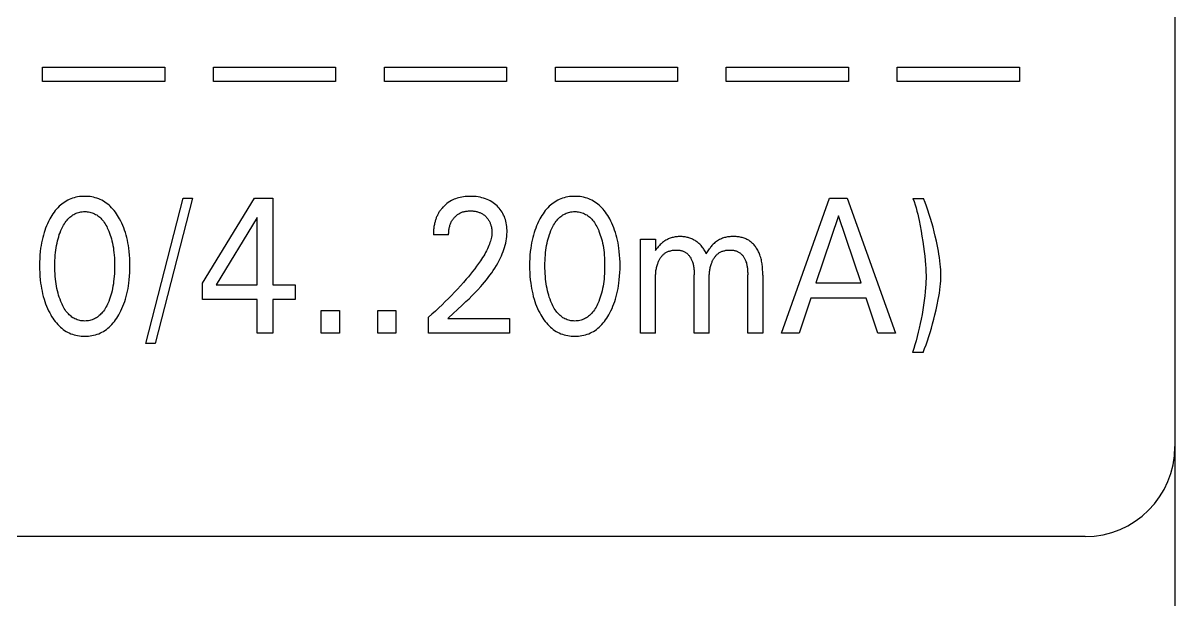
# Model space of a CAD drawing. Extents: x 0 to 420, y 0 to 297.
# Drawn here: x 162.9 to 175.71, y 172.12 to 178.54 of the extents above; entities that cross this region are included whole.
import ezdxf

# ---------------------------------------------------------------- set-up
doc = ezdxf.new("R2010")
doc.units = 0
doc.header["$LTSCALE"] = 23.1
doc.layers.add('10000_FRONT', color=7, linetype='CONTINUOUS')

msp = doc.modelspace()

# ---------------------------------------------------------------- linework, layer by layer
at = {"layer": '10000_FRONT', "color": 7, "linetype": 'CONTINUOUS'}
for p, q in [((175.706, 250.826), (175.706, 162.826)), ((163.114, 177.885), (163.114, 178.046)), ((163.114, 178.046), (164.472, 178.046)), ((164.472, 178.046), (164.472, 177.885)), ((165.015, 177.885), (165.015, 178.046)), ((165.015, 178.046), (166.373, 178.046)), ((166.373, 178.046), (166.373, 177.885)), ((166.915, 177.885), (166.915, 178.046)), ((166.915, 178.046), (168.274, 178.046)), ((168.274, 178.046), (168.274, 177.885)), ((168.816, 177.885), (168.816, 178.046)), ((168.816, 178.046), (170.175, 178.046)), ((170.175, 178.046), (170.175, 177.885)), ((170.717, 177.885), (170.717, 178.046)), ((170.717, 178.046), (172.075, 178.046)), ((172.075, 178.046), (172.075, 177.885)), ((172.618, 177.885), (172.618, 178.046)), ((172.618, 178.046), (173.976, 178.046)), ((173.976, 178.046), (173.976, 177.885)), ((164.472, 177.885), (163.114, 177.885)), ((166.373, 177.885), (165.015, 177.885)), ((168.274, 177.885), (166.915, 177.885)), ((170.175, 177.885), (168.816, 177.885)), ((172.075, 177.885), (170.717, 177.885)), ((173.976, 177.885), (172.618, 177.885)), ((163.328, 176.523), (163.313, 176.511)), ((163.344, 176.535), (163.328, 176.523)), ((163.36, 176.546), (163.344, 176.535)), ((163.376, 176.556), (163.36, 176.546)), ((163.393, 176.565), (163.376, 176.556)), ((163.411, 176.574), (163.393, 176.565)), ((163.428, 176.582), (163.411, 176.574)), ((163.447, 176.588), (163.428, 176.582)), ((163.466, 176.594), (163.447, 176.588)), ((163.485, 176.599), (163.466, 176.594)), ((163.504, 176.603), (163.485, 176.599)), ((163.524, 176.606), (163.504, 176.603)), ((163.543, 176.608), (163.524, 176.606)), ((163.563, 176.609), (163.543, 176.608)), ((163.583, 176.609), (163.563, 176.609)), ((163.603, 176.609), (163.583, 176.609)), ((163.622, 176.608), (163.603, 176.609)), ((163.642, 176.606), (163.622, 176.608)), ((163.662, 176.603), (163.642, 176.606)), ((163.681, 176.599), (163.662, 176.603)), ((163.7, 176.594), (163.681, 176.599)), ((163.719, 176.588), (163.7, 176.594)), ((163.738, 176.582), (163.719, 176.588)), ((163.755, 176.574), (163.738, 176.582)), ((163.773, 176.565), (163.755, 176.574)), ((163.79, 176.556), (163.773, 176.565)), ((163.806, 176.546), (163.79, 176.556)), ((163.822, 176.535), (163.806, 176.546)), ((163.838, 176.523), (163.822, 176.535)), ((163.853, 176.511), (163.838, 176.523)), ((164.261, 174.974), (164.676, 176.587)), ((164.781, 176.587), (164.366, 174.974)), ((164.676, 176.587), (164.781, 176.587)), ((164.893, 175.643), (165.469, 176.587)), ((165.469, 176.587), (165.675, 176.587)), ((165.675, 176.587), (165.675, 175.626)), ((167.593, 176.515), (167.586, 176.508)), ((167.609, 176.528), (167.593, 176.515)), ((167.625, 176.54), (167.609, 176.528)), ((167.642, 176.551), (167.625, 176.54)), ((167.66, 176.561), (167.642, 176.551)), ((167.675, 176.569), (167.66, 176.561)), ((167.691, 176.576), (167.675, 176.569)), ((167.707, 176.583), (167.691, 176.576)), ((167.724, 176.588), (167.707, 176.583)), ((167.74, 176.593), (167.724, 176.588)), ((167.757, 176.597), (167.74, 176.593)), ((167.776, 176.601), (167.757, 176.597)), ((167.794, 176.604), (167.776, 176.601)), ((167.813, 176.607), (167.794, 176.604)), ((167.832, 176.608), (167.813, 176.607)), ((167.851, 176.609), (167.832, 176.608)), ((167.87, 176.609), (167.851, 176.609)), ((167.892, 176.609), (167.87, 176.609)), ((167.914, 176.608), (167.892, 176.609)), ((167.936, 176.606), (167.914, 176.608)), ((167.958, 176.603), (167.936, 176.606)), ((167.979, 176.599), (167.958, 176.603)), ((167.999, 176.594), (167.979, 176.599)), ((168.018, 176.589), (167.999, 176.594)), ((168.038, 176.582), (168.018, 176.589)), ((168.056, 176.575), (168.038, 176.582)), ((168.075, 176.567), (168.056, 176.575)), ((168.092, 176.558), (168.075, 176.567)), ((168.109, 176.548), (168.092, 176.558)), ((168.125, 176.538), (168.109, 176.548)), ((168.14, 176.526), (168.125, 176.538)), ((168.155, 176.514), (168.14, 176.526)), ((168.169, 176.502), (168.155, 176.514)), ((168.778, 176.523), (168.763, 176.511)), ((168.793, 176.535), (168.778, 176.523)), ((168.809, 176.546), (168.793, 176.535)), ((168.826, 176.556), (168.809, 176.546)), ((168.843, 176.565), (168.826, 176.556)), ((168.86, 176.574), (168.843, 176.565)), ((168.878, 176.582), (168.86, 176.574)), ((168.896, 176.588), (168.878, 176.582)), ((168.915, 176.594), (168.896, 176.588)), ((168.934, 176.599), (168.915, 176.594)), ((168.953, 176.603), (168.934, 176.599)), ((168.973, 176.606), (168.953, 176.603)), ((168.993, 176.608), (168.973, 176.606)), ((169.012, 176.609), (168.993, 176.608)), ((169.032, 176.609), (169.012, 176.609)), ((169.052, 176.609), (169.032, 176.609)), ((169.072, 176.608), (169.052, 176.609)), ((169.092, 176.606), (169.072, 176.608)), ((169.111, 176.603), (169.092, 176.606)), ((169.13, 176.599), (169.111, 176.603)), ((169.15, 176.594), (169.13, 176.599)), ((169.168, 176.588), (169.15, 176.594)), ((169.187, 176.582), (169.168, 176.588)), ((169.205, 176.574), (169.187, 176.582)), ((169.222, 176.565), (169.205, 176.574)), ((169.239, 176.556), (169.222, 176.565)), ((169.256, 176.546), (169.239, 176.556)), ((169.272, 176.535), (169.256, 176.546)), ((169.287, 176.523), (169.272, 176.535)), ((169.302, 176.511), (169.287, 176.523)), ((171.33, 175.087), (171.865, 176.587)), ((171.865, 176.587), (172.061, 176.587)), ((172.061, 176.587), (172.597, 175.087)), ((172.793, 176.586), (172.805, 176.551)), ((172.793, 176.586), (172.911, 176.586)), ((172.805, 176.551), (172.817, 176.515)), ((172.817, 176.515), (172.827, 176.48)), ((172.928, 176.542), (172.911, 176.586)), ((172.944, 176.498), (172.928, 176.542)), ((163.217, 176.396), (163.206, 176.378)), ((163.229, 176.414), (163.217, 176.396)), ((163.242, 176.432), (163.229, 176.414)), ((163.255, 176.45), (163.242, 176.432)), ((163.269, 176.466), (163.255, 176.45)), ((163.284, 176.482), (163.269, 176.466)), ((163.299, 176.498), (163.284, 176.482)), ((163.313, 176.511), (163.299, 176.498)), ((163.416, 176.376), (163.427, 176.385)), ((163.427, 176.385), (163.438, 176.394)), ((163.438, 176.394), (163.45, 176.402)), ((163.45, 176.402), (163.462, 176.409)), ((163.462, 176.409), (163.474, 176.416)), ((163.474, 176.416), (163.487, 176.421)), ((163.487, 176.421), (163.5, 176.426)), ((163.5, 176.426), (163.513, 176.43)), ((163.513, 176.43), (163.527, 176.434)), ((163.527, 176.434), (163.541, 176.436)), ((163.541, 176.436), (163.555, 176.438)), ((163.555, 176.438), (163.569, 176.439)), ((163.569, 176.439), (163.583, 176.439)), ((163.583, 176.439), (163.597, 176.439)), ((163.597, 176.439), (163.611, 176.438)), ((163.611, 176.438), (163.625, 176.436)), ((163.625, 176.436), (163.639, 176.434)), ((163.639, 176.434), (163.652, 176.43)), ((163.652, 176.43), (163.665, 176.426)), ((163.665, 176.426), (163.678, 176.421)), ((163.678, 176.421), (163.691, 176.416)), ((163.691, 176.416), (163.704, 176.409)), ((163.704, 176.409), (163.716, 176.402)), ((163.716, 176.402), (163.728, 176.394)), ((163.728, 176.394), (163.739, 176.385)), ((163.739, 176.385), (163.75, 176.376)), ((163.867, 176.498), (163.853, 176.511)), ((163.882, 176.482), (163.867, 176.498)), ((163.897, 176.466), (163.882, 176.482)), ((163.911, 176.45), (163.897, 176.466)), ((163.924, 176.432), (163.911, 176.45)), ((163.936, 176.414), (163.924, 176.432)), ((163.948, 176.396), (163.936, 176.414)), ((163.96, 176.378), (163.948, 176.396)), ((167.5, 176.389), (167.496, 176.38)), ((167.504, 176.398), (167.5, 176.389)), ((167.508, 176.406), (167.504, 176.398)), ((167.512, 176.414), (167.508, 176.406)), ((167.517, 176.423), (167.512, 176.414)), ((167.522, 176.432), (167.517, 176.423)), ((167.528, 176.44), (167.522, 176.432)), ((167.533, 176.448), (167.528, 176.44)), ((167.539, 176.456), (167.533, 176.448)), ((167.545, 176.464), (167.539, 176.456)), ((167.551, 176.472), (167.545, 176.464)), ((167.558, 176.479), (167.551, 176.472)), ((167.564, 176.487), (167.558, 176.479)), ((167.571, 176.494), (167.564, 176.487)), ((167.578, 176.501), (167.571, 176.494)), ((167.586, 176.508), (167.578, 176.501)), ((167.701, 176.383), (167.708, 176.389)), ((167.708, 176.389), (167.715, 176.395)), ((167.715, 176.395), (167.722, 176.401)), ((167.722, 176.401), (167.729, 176.406)), ((167.729, 176.406), (167.736, 176.411)), ((167.736, 176.411), (167.744, 176.416)), ((167.744, 176.416), (167.752, 176.421)), ((167.752, 176.421), (167.76, 176.425)), ((167.76, 176.425), (167.768, 176.428)), ((167.768, 176.428), (167.776, 176.432)), ((167.776, 176.432), (167.785, 176.435)), ((167.785, 176.435), (167.793, 176.438)), ((167.793, 176.438), (167.802, 176.44)), ((167.802, 176.44), (167.812, 176.442)), ((167.812, 176.442), (167.821, 176.444)), ((167.821, 176.444), (167.831, 176.445)), ((167.831, 176.445), (167.84, 176.446)), ((167.84, 176.446), (167.85, 176.447)), ((167.85, 176.447), (167.86, 176.448)), ((167.86, 176.448), (167.87, 176.448)), ((167.87, 176.448), (167.879, 176.448)), ((167.879, 176.448), (167.889, 176.447)), ((167.889, 176.447), (167.898, 176.447)), ((167.898, 176.447), (167.907, 176.446)), ((167.907, 176.446), (167.917, 176.445)), ((167.917, 176.445), (167.926, 176.443)), ((167.926, 176.443), (167.935, 176.441)), ((167.935, 176.441), (167.944, 176.439)), ((167.944, 176.439), (167.952, 176.437)), ((167.952, 176.437), (167.96, 176.434)), ((167.96, 176.434), (167.968, 176.431)), ((167.968, 176.431), (167.976, 176.428)), ((167.976, 176.428), (167.984, 176.425)), ((167.984, 176.425), (167.992, 176.421)), ((167.992, 176.421), (167.999, 176.417)), ((167.999, 176.417), (168.007, 176.413)), ((168.007, 176.413), (168.014, 176.408)), ((168.014, 176.408), (168.02, 176.403)), ((168.02, 176.403), (168.027, 176.398)), ((168.027, 176.398), (168.034, 176.393)), ((168.034, 176.393), (168.04, 176.387)), ((168.04, 176.387), (168.046, 176.381)), ((168.181, 176.489), (168.169, 176.502)), ((168.193, 176.476), (168.181, 176.489)), ((168.204, 176.462), (168.193, 176.476)), ((168.215, 176.448), (168.204, 176.462)), ((168.224, 176.433), (168.215, 176.448)), ((168.233, 176.417), (168.224, 176.433)), ((168.241, 176.401), (168.233, 176.417)), ((168.249, 176.384), (168.241, 176.401)), ((168.667, 176.396), (168.655, 176.378)), ((168.679, 176.414), (168.667, 176.396)), ((168.691, 176.432), (168.679, 176.414)), ((168.704, 176.45), (168.691, 176.432)), ((168.718, 176.466), (168.704, 176.45)), ((168.733, 176.482), (168.718, 176.466)), ((168.749, 176.498), (168.733, 176.482)), ((168.763, 176.511), (168.749, 176.498)), ((168.865, 176.376), (168.876, 176.385)), ((168.876, 176.385), (168.887, 176.394)), ((168.887, 176.394), (168.899, 176.402)), ((168.899, 176.402), (168.911, 176.409)), ((168.911, 176.409), (168.924, 176.416)), ((168.924, 176.416), (168.936, 176.421)), ((168.936, 176.421), (168.95, 176.426)), ((168.95, 176.426), (168.963, 176.43)), ((168.963, 176.43), (168.976, 176.434)), ((168.976, 176.434), (168.99, 176.436)), ((168.99, 176.436), (169.004, 176.438)), ((169.004, 176.438), (169.018, 176.439)), ((169.018, 176.439), (169.032, 176.439)), ((169.032, 176.439), (169.046, 176.439)), ((169.046, 176.439), (169.06, 176.438)), ((169.06, 176.438), (169.074, 176.436)), ((169.074, 176.436), (169.088, 176.434)), ((169.088, 176.434), (169.101, 176.43)), ((169.101, 176.43), (169.115, 176.426)), ((169.115, 176.426), (169.128, 176.421)), ((169.128, 176.421), (169.141, 176.416)), ((169.141, 176.416), (169.153, 176.409)), ((169.153, 176.409), (169.165, 176.402)), ((169.165, 176.402), (169.177, 176.394)), ((169.177, 176.394), (169.188, 176.385)), ((169.188, 176.385), (169.199, 176.376)), ((169.316, 176.498), (169.302, 176.511)), ((169.332, 176.482), (169.316, 176.498)), ((169.346, 176.466), (169.332, 176.482)), ((169.36, 176.45), (169.346, 176.466)), ((169.373, 176.432), (169.36, 176.45)), ((169.386, 176.414), (169.373, 176.432)), ((169.398, 176.396), (169.386, 176.414)), ((169.409, 176.378), (169.398, 176.396)), ((171.964, 176.394), (171.714, 175.648)), ((172.215, 175.648), (171.964, 176.394)), ((172.827, 176.48), (172.837, 176.445)), ((172.837, 176.445), (172.845, 176.41)), ((172.845, 176.41), (172.853, 176.375)), ((172.959, 176.454), (172.944, 176.498)), ((172.974, 176.407), (172.959, 176.454)), ((172.988, 176.361), (172.974, 176.407)), ((163.158, 176.281), (163.148, 176.256)), ((163.169, 176.305), (163.158, 176.281)), ((163.18, 176.329), (163.169, 176.305)), ((163.192, 176.352), (163.18, 176.329)), ((163.195, 176.359), (163.192, 176.352)), ((163.206, 176.378), (163.195, 176.359)), ((163.324, 176.243), (163.331, 176.259)), ((163.331, 176.259), (163.339, 176.274)), ((163.339, 176.274), (163.347, 176.289)), ((163.347, 176.289), (163.356, 176.304)), ((163.356, 176.304), (163.365, 176.318)), ((163.365, 176.318), (163.375, 176.332)), ((163.375, 176.332), (163.386, 176.345)), ((163.386, 176.345), (163.395, 176.356)), ((163.395, 176.356), (163.405, 176.366)), ((163.405, 176.366), (163.416, 176.376)), ((163.75, 176.376), (163.76, 176.366)), ((163.76, 176.366), (163.77, 176.356)), ((163.77, 176.356), (163.78, 176.345)), ((163.78, 176.345), (163.79, 176.332)), ((163.79, 176.332), (163.8, 176.318)), ((163.8, 176.318), (163.81, 176.304)), ((163.81, 176.304), (163.818, 176.289)), ((163.818, 176.289), (163.827, 176.274)), ((163.827, 176.274), (163.834, 176.259)), ((163.834, 176.259), (163.841, 176.243)), ((163.97, 176.359), (163.96, 176.378)), ((163.983, 176.334), (163.97, 176.359)), ((163.995, 176.309), (163.983, 176.334)), ((164.006, 176.284), (163.995, 176.309)), ((164.016, 176.258), (164.006, 176.284)), ((164.026, 176.233), (164.016, 176.258)), ((165.5, 176.373), (165.046, 175.626)), ((165.5, 175.626), (165.5, 176.373)), ((167.465, 176.263), (167.463, 176.251)), ((167.466, 176.274), (167.465, 176.263)), ((167.468, 176.285), (167.466, 176.274)), ((167.471, 176.297), (167.468, 176.285)), ((167.473, 176.308), (167.471, 176.297)), ((167.475, 176.317), (167.473, 176.308)), ((167.478, 176.327), (167.475, 176.317)), ((167.48, 176.336), (167.478, 176.327)), ((167.483, 176.345), (167.48, 176.336)), ((167.486, 176.354), (167.483, 176.345)), ((167.489, 176.363), (167.486, 176.354)), ((167.492, 176.372), (167.489, 176.363)), ((167.496, 176.38), (167.492, 176.372)), ((167.634, 176.248), (167.636, 176.258)), ((167.636, 176.258), (167.639, 176.268)), ((167.639, 176.268), (167.641, 176.278)), ((167.641, 176.278), (167.644, 176.287)), ((167.644, 176.287), (167.647, 176.296)), ((167.647, 176.296), (167.65, 176.305)), ((167.65, 176.305), (167.654, 176.314)), ((167.654, 176.314), (167.659, 176.323)), ((167.659, 176.323), (167.663, 176.332)), ((167.663, 176.332), (167.667, 176.34)), ((167.667, 176.34), (167.672, 176.347)), ((167.672, 176.347), (167.678, 176.355)), ((167.678, 176.355), (167.683, 176.362)), ((167.683, 176.362), (167.689, 176.37)), ((167.689, 176.37), (167.695, 176.377)), ((167.695, 176.377), (167.701, 176.383)), ((168.046, 176.381), (168.052, 176.374)), ((168.052, 176.374), (168.058, 176.368)), ((168.058, 176.368), (168.064, 176.36)), ((168.064, 176.36), (168.069, 176.353)), ((168.069, 176.353), (168.074, 176.346)), ((168.074, 176.346), (168.079, 176.338)), ((168.079, 176.338), (168.083, 176.331)), ((168.083, 176.331), (168.086, 176.323)), ((168.086, 176.323), (168.09, 176.316)), ((168.09, 176.316), (168.093, 176.308)), ((168.093, 176.308), (168.095, 176.3)), ((168.095, 176.3), (168.098, 176.293)), ((168.098, 176.293), (168.1, 176.285)), ((168.1, 176.285), (168.102, 176.277)), ((168.102, 176.277), (168.105, 176.266)), ((168.105, 176.266), (168.106, 176.256)), ((168.255, 176.367), (168.249, 176.384)), ((168.261, 176.35), (168.255, 176.367)), ((168.266, 176.332), (168.261, 176.35)), ((168.27, 176.313), (168.266, 176.332)), ((168.274, 176.293), (168.27, 176.313)), ((168.276, 176.272), (168.274, 176.293)), ((168.278, 176.252), (168.276, 176.272)), ((168.607, 176.281), (168.598, 176.256)), ((168.618, 176.305), (168.607, 176.281)), ((168.629, 176.329), (168.618, 176.305)), ((168.641, 176.352), (168.629, 176.329)), ((168.645, 176.359), (168.641, 176.352)), ((168.655, 176.378), (168.645, 176.359)), ((168.773, 176.243), (168.781, 176.259)), ((168.781, 176.259), (168.788, 176.274)), ((168.788, 176.274), (168.796, 176.289)), ((168.796, 176.289), (168.805, 176.304)), ((168.805, 176.304), (168.815, 176.318)), ((168.815, 176.318), (168.825, 176.332)), ((168.825, 176.332), (168.835, 176.345)), ((168.835, 176.345), (168.845, 176.356)), ((168.845, 176.356), (168.855, 176.366)), ((168.855, 176.366), (168.865, 176.376)), ((169.199, 176.376), (169.21, 176.366)), ((169.21, 176.366), (169.22, 176.356)), ((169.22, 176.356), (169.229, 176.345)), ((169.229, 176.345), (169.24, 176.332)), ((169.24, 176.332), (169.25, 176.318)), ((169.25, 176.318), (169.259, 176.304)), ((169.259, 176.304), (169.268, 176.289)), ((169.268, 176.289), (169.276, 176.274)), ((169.276, 176.274), (169.284, 176.259)), ((169.284, 176.259), (169.291, 176.243)), ((169.42, 176.359), (169.409, 176.378)), ((169.432, 176.334), (169.42, 176.359)), ((169.444, 176.309), (169.432, 176.334)), ((169.455, 176.284), (169.444, 176.309)), ((169.466, 176.258), (169.455, 176.284)), ((169.475, 176.233), (169.466, 176.258)), ((172.853, 176.375), (172.861, 176.339)), ((172.861, 176.339), (172.872, 176.281)), ((172.872, 176.281), (172.883, 176.223)), ((173.002, 176.314), (172.988, 176.361)), ((173.016, 176.265), (173.002, 176.314)), ((173.028, 176.216), (173.016, 176.265)), ((163.115, 176.15), (163.108, 176.121)), ((163.123, 176.178), (163.115, 176.15)), ((163.131, 176.206), (163.123, 176.178)), ((163.139, 176.231), (163.131, 176.206)), ((163.148, 176.256), (163.139, 176.231)), ((163.28, 176.113), (163.286, 176.136)), ((163.286, 176.136), (163.293, 176.16)), ((163.293, 176.16), (163.3, 176.183)), ((163.3, 176.183), (163.308, 176.205)), ((163.308, 176.205), (163.317, 176.228)), ((163.317, 176.228), (163.324, 176.243)), ((163.841, 176.243), (163.848, 176.228)), ((163.848, 176.228), (163.85, 176.223)), ((163.85, 176.223), (163.859, 176.201)), ((163.859, 176.201), (163.866, 176.179)), ((163.866, 176.179), (163.873, 176.158)), ((163.873, 176.158), (163.88, 176.135)), ((163.88, 176.135), (163.885, 176.113)), ((164.035, 176.206), (164.026, 176.233)), ((164.043, 176.178), (164.035, 176.206)), ((164.051, 176.15), (164.043, 176.178)), ((164.057, 176.121), (164.051, 176.15)), ((167.461, 176.216), (167.46, 176.205)), ((167.46, 176.205), (167.46, 176.193)), ((167.46, 176.193), (167.46, 176.182)), ((167.629, 176.182), (167.46, 176.182)), ((167.462, 176.239), (167.461, 176.228)), ((167.461, 176.228), (167.461, 176.216)), ((167.463, 176.251), (167.462, 176.239)), ((167.629, 176.193), (167.63, 176.204)), ((167.629, 176.182), (167.629, 176.193)), ((167.63, 176.215), (167.631, 176.226)), ((167.63, 176.204), (167.63, 176.215)), ((167.631, 176.226), (167.633, 176.237)), ((167.633, 176.237), (167.634, 176.248)), ((168.102, 176.14), (168.099, 176.125)), ((168.105, 176.156), (168.102, 176.14)), ((168.108, 176.172), (168.105, 176.156)), ((168.106, 176.256), (168.108, 176.245)), ((168.108, 176.245), (168.109, 176.235)), ((168.109, 176.187), (168.108, 176.172)), ((168.109, 176.235), (168.11, 176.224)), ((168.11, 176.203), (168.109, 176.187)), ((168.11, 176.224), (168.11, 176.214)), ((168.11, 176.214), (168.11, 176.203)), ((168.269, 176.114), (168.273, 176.138)), ((168.273, 176.138), (168.276, 176.163)), ((168.276, 176.163), (168.278, 176.187)), ((168.279, 176.232), (168.278, 176.252)), ((168.278, 176.187), (168.279, 176.212)), ((168.279, 176.212), (168.279, 176.232)), ((168.564, 176.15), (168.558, 176.121)), ((168.572, 176.178), (168.564, 176.15)), ((168.58, 176.206), (168.572, 176.178)), ((168.589, 176.231), (168.58, 176.206)), ((168.598, 176.256), (168.589, 176.231)), ((168.73, 176.113), (168.736, 176.136)), ((168.736, 176.136), (168.742, 176.16)), ((168.742, 176.16), (168.75, 176.183)), ((168.75, 176.183), (168.758, 176.205)), ((168.758, 176.205), (168.767, 176.228)), ((168.767, 176.228), (168.773, 176.243)), ((169.291, 176.243), (169.298, 176.228)), ((169.298, 176.228), (169.3, 176.223)), ((169.3, 176.223), (169.308, 176.201)), ((169.308, 176.201), (169.316, 176.179)), ((169.316, 176.179), (169.323, 176.158)), ((169.323, 176.158), (169.329, 176.135)), ((169.329, 176.135), (169.335, 176.113)), ((169.484, 176.206), (169.475, 176.233)), ((169.492, 176.178), (169.484, 176.206)), ((169.5, 176.15), (169.492, 176.178)), ((169.507, 176.121), (169.5, 176.15)), ((169.762, 175.087), (169.762, 176.132)), ((169.762, 176.132), (169.929, 176.132)), ((169.929, 176.132), (169.929, 176.008)), ((170.064, 176.131), (170.054, 176.126)), ((170.073, 176.136), (170.064, 176.131)), ((170.083, 176.14), (170.073, 176.136)), ((170.093, 176.144), (170.083, 176.14)), ((170.104, 176.147), (170.093, 176.144)), ((170.115, 176.15), (170.104, 176.147)), ((170.125, 176.153), (170.115, 176.15)), ((170.136, 176.155), (170.125, 176.153)), ((170.148, 176.157), (170.136, 176.155)), ((170.159, 176.159), (170.148, 176.157)), ((170.17, 176.16), (170.159, 176.159)), ((170.181, 176.161), (170.17, 176.16)), ((170.193, 176.162), (170.181, 176.161)), ((170.204, 176.162), (170.193, 176.162)), ((170.215, 176.162), (170.204, 176.162)), ((170.226, 176.161), (170.215, 176.162)), ((170.237, 176.16), (170.226, 176.161)), ((170.249, 176.159), (170.237, 176.16)), ((170.26, 176.158), (170.249, 176.159)), ((170.271, 176.156), (170.26, 176.158)), ((170.281, 176.153), (170.271, 176.156)), ((170.292, 176.151), (170.281, 176.153)), ((170.302, 176.148), (170.292, 176.151)), ((170.312, 176.144), (170.302, 176.148)), ((170.322, 176.141), (170.312, 176.144)), ((170.332, 176.137), (170.322, 176.141)), ((170.342, 176.132), (170.332, 176.137)), ((170.351, 176.127), (170.342, 176.132)), ((170.651, 176.133), (170.64, 176.128)), ((170.662, 176.138), (170.651, 176.133)), ((170.674, 176.143), (170.662, 176.138)), ((170.685, 176.147), (170.674, 176.143)), ((170.697, 176.15), (170.685, 176.147)), ((170.708, 176.153), (170.697, 176.15)), ((170.72, 176.155), (170.708, 176.153)), ((170.732, 176.157), (170.72, 176.155)), ((170.743, 176.159), (170.732, 176.157)), ((170.755, 176.16), (170.743, 176.159)), ((170.767, 176.161), (170.755, 176.16)), ((170.779, 176.162), (170.767, 176.161)), ((170.791, 176.162), (170.779, 176.162)), ((170.803, 176.162), (170.791, 176.162)), ((170.814, 176.161), (170.803, 176.162)), ((170.826, 176.161), (170.814, 176.161)), ((170.837, 176.16), (170.826, 176.161)), ((170.848, 176.158), (170.837, 176.16)), ((170.86, 176.157), (170.848, 176.158)), ((170.871, 176.155), (170.86, 176.157)), ((170.882, 176.152), (170.871, 176.155)), ((170.893, 176.15), (170.882, 176.152)), ((170.904, 176.147), (170.893, 176.15)), ((170.915, 176.143), (170.904, 176.147)), ((170.926, 176.139), (170.915, 176.143)), ((170.936, 176.135), (170.926, 176.139)), ((170.946, 176.131), (170.936, 176.135)), ((170.956, 176.125), (170.946, 176.131)), ((172.883, 176.223), (172.893, 176.165)), ((172.893, 176.165), (172.902, 176.108)), ((173.041, 176.166), (173.028, 176.216)), ((173.053, 176.111), (173.041, 176.166)), ((163.092, 176.033), (163.088, 175.995)), ((163.097, 176.063), (163.092, 176.033)), ((163.102, 176.092), (163.097, 176.063)), ((163.108, 176.121), (163.102, 176.092)), ((163.258, 175.983), (163.261, 176.009)), ((163.261, 176.009), (163.265, 176.035)), ((163.265, 176.035), (163.269, 176.061)), ((163.269, 176.061), (163.275, 176.087)), ((163.275, 176.087), (163.28, 176.113)), ((163.885, 176.113), (163.891, 176.087)), ((163.891, 176.087), (163.896, 176.061)), ((163.896, 176.061), (163.901, 176.035)), ((163.901, 176.035), (163.904, 176.009)), ((163.904, 176.009), (163.907, 175.983)), ((164.063, 176.092), (164.057, 176.121)), ((164.069, 176.063), (164.063, 176.092)), ((164.073, 176.033), (164.069, 176.063)), ((164.078, 175.995), (164.073, 176.033)), ((168.051, 176.004), (168.041, 175.985)), ((168.061, 176.024), (168.051, 176.004)), ((168.07, 176.044), (168.061, 176.024)), ((168.078, 176.064), (168.07, 176.044)), ((168.084, 176.079), (168.078, 176.064)), ((168.089, 176.094), (168.084, 176.079)), ((168.094, 176.109), (168.089, 176.094)), ((168.099, 176.125), (168.094, 176.109)), ((168.235, 175.994), (168.243, 176.018)), ((168.243, 176.018), (168.251, 176.041)), ((168.251, 176.041), (168.258, 176.065)), ((168.258, 176.065), (168.264, 176.089)), ((168.264, 176.089), (168.269, 176.114)), ((168.542, 176.033), (168.537, 175.995)), ((168.546, 176.063), (168.542, 176.033)), ((168.552, 176.092), (168.546, 176.063)), ((168.558, 176.121), (168.552, 176.092)), ((168.708, 175.983), (168.711, 176.009)), ((168.711, 176.009), (168.714, 176.035)), ((168.714, 176.035), (168.719, 176.061)), ((168.719, 176.061), (168.724, 176.087)), ((168.724, 176.087), (168.73, 176.113)), ((169.335, 176.113), (169.34, 176.087)), ((169.34, 176.087), (169.346, 176.061)), ((169.346, 176.061), (169.35, 176.035)), ((169.35, 176.035), (169.354, 176.009)), ((169.354, 176.009), (169.357, 175.983)), ((169.513, 176.092), (169.507, 176.121)), ((169.518, 176.063), (169.513, 176.092)), ((169.522, 176.033), (169.518, 176.063)), ((169.527, 175.995), (169.522, 176.033)), ((169.929, 176.008), (169.945, 176.029)), ((169.952, 176.038), (169.945, 176.029)), ((169.959, 176.047), (169.952, 176.038)), ((169.967, 176.056), (169.959, 176.047)), ((169.974, 176.064), (169.967, 176.056)), ((169.982, 176.073), (169.974, 176.064)), ((169.991, 176.081), (169.982, 176.073)), ((169.999, 176.088), (169.991, 176.081)), ((170.008, 176.096), (169.999, 176.088)), ((170.017, 176.103), (170.008, 176.096)), ((170.026, 176.109), (170.017, 176.103)), ((170.035, 176.115), (170.026, 176.109)), ((170.044, 176.121), (170.035, 176.115)), ((170.054, 176.126), (170.044, 176.121)), ((170.076, 175.998), (170.084, 176.001)), ((170.084, 176.001), (170.092, 176.003)), ((170.092, 176.003), (170.1, 176.005)), ((170.1, 176.005), (170.108, 176.007)), ((170.108, 176.007), (170.117, 176.009)), ((170.117, 176.009), (170.125, 176.01)), ((170.125, 176.01), (170.134, 176.011)), ((170.134, 176.011), (170.142, 176.011)), ((170.142, 176.011), (170.151, 176.012)), ((170.151, 176.012), (170.16, 176.012)), ((170.16, 176.012), (170.168, 176.012)), ((170.168, 176.012), (170.176, 176.011)), ((170.176, 176.011), (170.183, 176.011)), ((170.183, 176.011), (170.191, 176.01)), ((170.191, 176.01), (170.199, 176.009)), ((170.199, 176.009), (170.207, 176.007)), ((170.207, 176.007), (170.215, 176.006)), ((170.215, 176.006), (170.222, 176.004)), ((170.222, 176.004), (170.23, 176.002)), ((170.23, 176.002), (170.237, 175.999)), ((170.361, 176.122), (170.351, 176.127)), ((170.37, 176.117), (170.361, 176.122)), ((170.379, 176.111), (170.37, 176.117)), ((170.388, 176.105), (170.379, 176.111)), ((170.396, 176.098), (170.388, 176.105)), ((170.405, 176.091), (170.396, 176.098)), ((170.413, 176.084), (170.405, 176.091)), ((170.421, 176.077), (170.413, 176.084)), ((170.429, 176.069), (170.421, 176.077)), ((170.436, 176.061), (170.429, 176.069)), ((170.444, 176.052), (170.436, 176.061)), ((170.452, 176.042), (170.444, 176.052)), ((170.459, 176.032), (170.452, 176.042)), ((170.466, 176.023), (170.459, 176.032)), ((170.472, 176.013), (170.466, 176.023)), ((170.478, 176.002), (170.472, 176.013)), ((170.484, 175.992), (170.478, 176.002)), ((170.494, 175.97), (170.53, 176.025)), ((170.536, 176.034), (170.53, 176.025)), ((170.543, 176.043), (170.536, 176.034)), ((170.55, 176.053), (170.543, 176.043)), ((170.557, 176.061), (170.55, 176.053)), ((170.564, 176.07), (170.557, 176.061)), ((170.572, 176.078), (170.564, 176.07)), ((170.581, 176.086), (170.572, 176.078)), ((170.589, 176.094), (170.581, 176.086)), ((170.598, 176.101), (170.589, 176.094)), ((170.608, 176.108), (170.598, 176.101)), ((170.618, 176.115), (170.608, 176.108)), ((170.629, 176.122), (170.618, 176.115)), ((170.64, 176.128), (170.629, 176.122)), ((170.672, 175.998), (170.68, 176.001)), ((170.68, 176.001), (170.688, 176.003)), ((170.688, 176.003), (170.697, 176.005)), ((170.697, 176.005), (170.705, 176.007)), ((170.705, 176.007), (170.713, 176.009)), ((170.713, 176.009), (170.722, 176.01)), ((170.722, 176.01), (170.73, 176.011)), ((170.73, 176.011), (170.739, 176.011)), ((170.739, 176.011), (170.747, 176.012)), ((170.747, 176.012), (170.756, 176.012)), ((170.756, 176.012), (170.764, 176.012)), ((170.764, 176.012), (170.772, 176.011)), ((170.772, 176.011), (170.78, 176.011)), ((170.78, 176.011), (170.788, 176.01)), ((170.788, 176.01), (170.796, 176.009)), ((170.796, 176.009), (170.803, 176.007)), ((170.803, 176.007), (170.811, 176.006)), ((170.811, 176.006), (170.818, 176.004)), ((170.818, 176.004), (170.826, 176.002)), ((170.826, 176.002), (170.833, 175.999)), ((170.966, 176.12), (170.956, 176.125)), ((170.975, 176.114), (170.966, 176.12)), ((170.984, 176.108), (170.975, 176.114)), ((170.993, 176.101), (170.984, 176.108)), ((171.002, 176.093), (170.993, 176.101)), ((171.01, 176.086), (171.002, 176.093)), ((171.018, 176.077), (171.01, 176.086)), ((171.026, 176.069), (171.018, 176.077)), ((171.033, 176.06), (171.026, 176.069)), ((171.041, 176.051), (171.033, 176.06)), ((171.047, 176.042), (171.041, 176.051)), ((171.054, 176.032), (171.047, 176.042)), ((171.06, 176.022), (171.054, 176.032)), ((171.066, 176.012), (171.06, 176.022)), ((171.071, 176.002), (171.066, 176.012)), ((171.076, 175.992), (171.071, 176.002)), ((172.902, 176.108), (172.91, 176.051)), ((172.91, 176.051), (172.918, 175.994)), ((173.065, 176.056), (173.053, 176.111)), ((173.076, 176.001), (173.065, 176.056)), ((173.082, 175.965), (173.076, 176.001)), ((163.082, 175.917), (163.08, 175.879)), ((163.08, 175.879), (163.08, 175.84)), ((163.084, 175.956), (163.082, 175.917)), ((163.088, 175.995), (163.084, 175.956)), ((163.251, 175.867), (163.252, 175.896)), ((163.252, 175.896), (163.253, 175.925)), ((163.253, 175.925), (163.255, 175.954)), ((163.255, 175.954), (163.258, 175.983)), ((163.907, 175.983), (163.91, 175.954)), ((163.91, 175.954), (163.912, 175.925)), ((163.912, 175.925), (163.914, 175.896)), ((163.914, 175.896), (163.915, 175.867)), ((164.081, 175.956), (164.078, 175.995)), ((164.084, 175.917), (164.081, 175.956)), ((164.085, 175.879), (164.084, 175.917)), ((164.086, 175.84), (164.085, 175.879)), ((167.983, 175.892), (167.962, 175.861)), ((167.996, 175.91), (167.983, 175.892)), ((168.007, 175.929), (167.996, 175.91)), ((168.019, 175.947), (168.007, 175.929)), ((168.03, 175.966), (168.019, 175.947)), ((168.041, 175.985), (168.03, 175.966)), ((168.176, 175.867), (168.192, 175.896)), ((168.192, 175.896), (168.206, 175.925)), ((168.206, 175.925), (168.216, 175.948)), ((168.216, 175.948), (168.226, 175.971)), ((168.226, 175.971), (168.235, 175.994)), ((168.53, 175.879), (168.529, 175.84)), ((168.531, 175.917), (168.53, 175.879)), ((168.533, 175.956), (168.531, 175.917)), ((168.537, 175.995), (168.533, 175.956)), ((168.7, 175.867), (168.701, 175.896)), ((168.701, 175.896), (168.703, 175.925)), ((168.703, 175.925), (168.705, 175.954)), ((168.705, 175.954), (168.708, 175.983)), ((169.357, 175.983), (169.36, 175.954)), ((169.36, 175.954), (169.362, 175.925)), ((169.362, 175.925), (169.363, 175.896)), ((169.363, 175.896), (169.364, 175.867)), ((169.531, 175.956), (169.527, 175.995)), ((169.533, 175.917), (169.531, 175.956)), ((169.535, 175.879), (169.533, 175.917)), ((169.535, 175.84), (169.535, 175.879)), ((169.958, 175.871), (169.961, 175.879)), ((169.961, 175.879), (169.964, 175.886)), ((169.964, 175.886), (169.968, 175.894)), ((169.968, 175.894), (169.971, 175.901)), ((169.971, 175.901), (169.975, 175.908)), ((169.975, 175.908), (169.979, 175.915)), ((169.979, 175.915), (169.983, 175.922)), ((169.983, 175.922), (169.988, 175.929)), ((169.988, 175.929), (169.993, 175.935)), ((169.993, 175.935), (169.998, 175.942)), ((169.998, 175.942), (170.003, 175.948)), ((170.003, 175.948), (170.008, 175.954)), ((170.008, 175.954), (170.014, 175.96)), ((170.014, 175.96), (170.019, 175.965)), ((170.019, 175.965), (170.025, 175.97)), ((170.025, 175.97), (170.032, 175.975)), ((170.032, 175.975), (170.038, 175.98)), ((170.038, 175.98), (170.045, 175.984)), ((170.045, 175.984), (170.053, 175.988)), ((170.053, 175.988), (170.06, 175.992)), ((170.06, 175.992), (170.068, 175.995)), ((170.068, 175.995), (170.076, 175.998)), ((170.237, 175.999), (170.244, 175.996)), ((170.244, 175.996), (170.251, 175.993)), ((170.251, 175.993), (170.258, 175.989)), ((170.258, 175.989), (170.264, 175.986)), ((170.264, 175.986), (170.271, 175.981)), ((170.271, 175.981), (170.277, 175.977)), ((170.277, 175.977), (170.282, 175.972)), ((170.282, 175.972), (170.288, 175.967)), ((170.288, 175.967), (170.293, 175.962)), ((170.293, 175.962), (170.298, 175.956)), ((170.298, 175.956), (170.303, 175.95)), ((170.303, 175.95), (170.308, 175.944)), ((170.308, 175.944), (170.312, 175.938)), ((170.312, 175.938), (170.317, 175.931)), ((170.317, 175.931), (170.321, 175.925)), ((170.321, 175.925), (170.324, 175.918)), ((170.324, 175.918), (170.328, 175.911)), ((170.328, 175.911), (170.331, 175.904)), ((170.331, 175.904), (170.334, 175.897)), ((170.334, 175.897), (170.337, 175.89)), ((170.337, 175.89), (170.341, 175.88)), ((170.341, 175.88), (170.344, 175.87)), ((170.489, 175.981), (170.484, 175.992)), ((170.494, 175.97), (170.489, 175.981)), ((170.555, 175.871), (170.558, 175.879)), ((170.558, 175.879), (170.561, 175.886)), ((170.561, 175.886), (170.565, 175.894)), ((170.565, 175.894), (170.568, 175.901)), ((170.568, 175.901), (170.572, 175.908)), ((170.572, 175.908), (170.576, 175.915)), ((170.576, 175.915), (170.581, 175.922)), ((170.581, 175.922), (170.585, 175.929)), ((170.585, 175.929), (170.59, 175.935)), ((170.59, 175.935), (170.595, 175.942)), ((170.595, 175.942), (170.6, 175.948)), ((170.6, 175.948), (170.605, 175.954)), ((170.605, 175.954), (170.611, 175.96)), ((170.611, 175.96), (170.616, 175.965)), ((170.616, 175.965), (170.622, 175.97)), ((170.622, 175.97), (170.629, 175.975)), ((170.629, 175.975), (170.635, 175.98)), ((170.635, 175.98), (170.642, 175.984)), ((170.642, 175.984), (170.65, 175.988)), ((170.65, 175.988), (170.657, 175.992)), ((170.657, 175.992), (170.665, 175.995)), ((170.665, 175.995), (170.672, 175.998)), ((170.833, 175.999), (170.84, 175.996)), ((170.84, 175.996), (170.847, 175.993)), ((170.847, 175.993), (170.854, 175.989)), ((170.854, 175.989), (170.86, 175.986)), ((170.86, 175.986), (170.867, 175.981)), ((170.867, 175.981), (170.873, 175.977)), ((170.873, 175.977), (170.878, 175.972)), ((170.878, 175.972), (170.884, 175.967)), ((170.884, 175.967), (170.889, 175.962)), ((170.889, 175.962), (170.894, 175.956)), ((170.894, 175.956), (170.899, 175.95)), ((170.899, 175.95), (170.904, 175.944)), ((170.904, 175.944), (170.908, 175.938)), ((170.908, 175.938), (170.912, 175.932)), ((170.912, 175.932), (170.916, 175.925)), ((170.916, 175.925), (170.92, 175.918)), ((170.92, 175.918), (170.924, 175.911)), ((170.924, 175.911), (170.927, 175.904)), ((170.927, 175.904), (170.93, 175.897)), ((170.93, 175.897), (170.933, 175.89)), ((170.933, 175.89), (170.936, 175.88)), ((170.936, 175.88), (170.94, 175.87)), ((171.081, 175.981), (171.076, 175.992)), ((171.086, 175.97), (171.081, 175.981)), ((171.091, 175.957), (171.086, 175.97)), ((171.095, 175.943), (171.091, 175.957)), ((171.1, 175.93), (171.095, 175.943)), ((171.103, 175.916), (171.1, 175.93)), ((171.107, 175.902), (171.103, 175.916)), ((171.11, 175.888), (171.107, 175.902)), ((171.112, 175.874), (171.11, 175.888)), ((171.115, 175.86), (171.112, 175.874)), ((172.918, 175.994), (172.924, 175.945)), ((172.924, 175.945), (172.929, 175.897)), ((172.929, 175.897), (172.933, 175.848)), ((173.087, 175.928), (173.082, 175.965)), ((173.092, 175.892), (173.087, 175.928)), ((173.096, 175.855), (173.092, 175.892)), ((163.08, 175.84), (163.08, 175.8)), ((163.08, 175.8), (163.082, 175.761)), ((163.082, 175.761), (163.084, 175.721)), ((163.251, 175.838), (163.251, 175.867)), ((163.251, 175.808), (163.251, 175.838)), ((163.252, 175.779), (163.251, 175.808)), ((163.253, 175.749), (163.252, 175.779)), ((163.255, 175.72), (163.253, 175.749)), ((163.912, 175.749), (163.91, 175.72)), ((163.914, 175.779), (163.912, 175.749)), ((163.915, 175.808), (163.914, 175.779)), ((163.915, 175.867), (163.915, 175.838)), ((163.915, 175.838), (163.915, 175.808)), ((164.082, 175.722), (164.084, 175.761)), ((164.084, 175.761), (164.085, 175.8)), ((164.085, 175.8), (164.086, 175.84)), ((167.896, 175.772), (167.873, 175.744)), ((167.919, 175.802), (167.896, 175.772)), ((167.941, 175.831), (167.919, 175.802)), ((167.962, 175.861), (167.941, 175.831)), ((168.089, 175.731), (168.108, 175.757)), ((168.108, 175.757), (168.126, 175.784)), ((168.126, 175.784), (168.143, 175.811)), ((168.143, 175.811), (168.16, 175.839)), ((168.16, 175.839), (168.176, 175.867)), ((168.529, 175.84), (168.529, 175.8)), ((168.529, 175.8), (168.531, 175.761)), ((168.531, 175.761), (168.533, 175.721)), ((168.7, 175.838), (168.7, 175.867)), ((168.7, 175.808), (168.7, 175.838)), ((168.701, 175.779), (168.7, 175.808)), ((168.703, 175.749), (168.701, 175.779)), ((168.705, 175.72), (168.703, 175.749)), ((169.362, 175.749), (169.36, 175.72)), ((169.363, 175.779), (169.362, 175.749)), ((169.364, 175.808), (169.363, 175.779)), ((169.364, 175.867), (169.364, 175.838)), ((169.364, 175.838), (169.364, 175.808)), ((169.531, 175.722), (169.533, 175.761)), ((169.533, 175.761), (169.535, 175.8)), ((169.535, 175.8), (169.535, 175.84)), ((169.931, 175.737), (169.932, 175.748)), ((169.932, 175.748), (169.933, 175.76)), ((169.933, 175.76), (169.934, 175.772)), ((169.934, 175.772), (169.935, 175.783)), ((169.935, 175.783), (169.937, 175.795)), ((169.937, 175.795), (169.939, 175.807)), ((169.939, 175.807), (169.942, 175.818)), ((169.942, 175.818), (169.944, 175.83)), ((169.944, 175.83), (169.948, 175.841)), ((169.948, 175.841), (169.951, 175.852)), ((169.951, 175.852), (169.955, 175.864)), ((169.955, 175.864), (169.958, 175.871)), ((170.344, 175.87), (170.347, 175.86)), ((170.347, 175.86), (170.349, 175.85)), ((170.349, 175.85), (170.351, 175.84)), ((170.351, 175.84), (170.353, 175.829)), ((170.353, 175.829), (170.355, 175.819)), ((170.355, 175.819), (170.356, 175.809)), ((170.356, 175.809), (170.357, 175.799)), ((170.357, 175.799), (170.358, 175.788)), ((170.358, 175.788), (170.358, 175.778)), ((170.358, 175.778), (170.359, 175.768)), ((170.359, 175.768), (170.359, 175.757)), ((170.359, 175.757), (170.359, 175.747)), ((170.359, 175.747), (170.359, 175.737)), ((170.528, 175.737), (170.529, 175.748)), ((170.529, 175.748), (170.53, 175.76)), ((170.53, 175.76), (170.531, 175.772)), ((170.531, 175.772), (170.533, 175.783)), ((170.533, 175.783), (170.535, 175.795)), ((170.535, 175.795), (170.537, 175.807)), ((170.537, 175.807), (170.539, 175.818)), ((170.539, 175.818), (170.542, 175.83)), ((170.542, 175.83), (170.545, 175.841)), ((170.545, 175.841), (170.548, 175.852)), ((170.548, 175.852), (170.552, 175.864)), ((170.552, 175.864), (170.555, 175.871)), ((170.94, 175.87), (170.942, 175.86)), ((170.942, 175.86), (170.945, 175.85)), ((170.945, 175.85), (170.947, 175.84)), ((170.947, 175.84), (170.949, 175.83)), ((170.949, 175.83), (170.95, 175.82)), ((170.95, 175.82), (170.952, 175.81)), ((170.952, 175.81), (170.953, 175.799)), ((170.953, 175.799), (170.953, 175.789)), ((170.953, 175.789), (170.954, 175.779)), ((170.954, 175.779), (170.954, 175.769)), ((170.954, 175.769), (170.955, 175.758)), ((170.955, 175.758), (170.955, 175.748)), ((170.955, 175.748), (170.955, 175.738)), ((171.116, 175.846), (171.115, 175.86)), ((171.118, 175.831), (171.116, 175.846)), ((171.119, 175.817), (171.118, 175.831)), ((171.12, 175.803), (171.119, 175.817)), ((171.121, 175.788), (171.12, 175.803)), ((171.122, 175.774), (171.121, 175.788)), ((171.122, 175.76), (171.122, 175.774)), ((171.122, 175.746), (171.122, 175.76)), ((171.122, 175.731), (171.122, 175.746)), ((172.933, 175.848), (172.935, 175.809)), ((172.935, 175.809), (172.937, 175.769)), ((172.937, 175.769), (172.938, 175.729)), ((173.099, 175.824), (173.096, 175.855)), ((173.102, 175.792), (173.099, 175.824)), ((173.103, 175.761), (173.102, 175.792)), ((173.103, 175.729), (173.103, 175.761)), ((163.084, 175.721), (163.088, 175.682)), ((163.088, 175.682), (163.092, 175.643)), ((163.092, 175.643), (163.097, 175.613)), ((163.258, 175.69), (163.255, 175.72)), ((163.261, 175.663), (163.258, 175.69)), ((163.265, 175.637), (163.261, 175.663)), ((163.269, 175.61), (163.265, 175.637)), ((163.901, 175.637), (163.896, 175.61)), ((163.904, 175.663), (163.901, 175.637)), ((163.908, 175.69), (163.904, 175.663)), ((163.91, 175.72), (163.908, 175.69)), ((164.069, 175.614), (164.073, 175.643)), ((164.073, 175.643), (164.078, 175.682)), ((164.078, 175.682), (164.082, 175.722)), ((164.893, 175.462), (164.893, 175.643)), ((165.046, 175.626), (165.5, 175.626)), ((165.675, 175.626), (165.922, 175.626)), ((165.922, 175.626), (165.922, 175.462)), ((167.794, 175.65), (167.761, 175.614)), ((167.825, 175.687), (167.794, 175.65)), ((167.849, 175.715), (167.825, 175.687)), ((167.873, 175.744), (167.849, 175.715)), ((167.986, 175.605), (168.007, 175.63)), ((168.007, 175.63), (168.029, 175.654)), ((168.029, 175.654), (168.049, 175.68)), ((168.049, 175.68), (168.069, 175.705)), ((168.069, 175.705), (168.089, 175.731)), ((168.533, 175.721), (168.537, 175.682)), ((168.537, 175.682), (168.542, 175.643)), ((168.542, 175.643), (168.546, 175.613)), ((168.707, 175.69), (168.705, 175.72)), ((168.711, 175.663), (168.707, 175.69)), ((168.714, 175.637), (168.711, 175.663)), ((168.719, 175.61), (168.714, 175.637)), ((169.35, 175.637), (169.346, 175.61)), ((169.354, 175.663), (169.35, 175.637)), ((169.357, 175.69), (169.354, 175.663)), ((169.36, 175.72), (169.357, 175.69)), ((169.518, 175.614), (169.523, 175.643)), ((169.523, 175.643), (169.527, 175.682)), ((169.527, 175.682), (169.531, 175.722)), ((169.929, 175.702), (169.93, 175.713)), ((169.929, 175.69), (169.929, 175.702)), ((169.929, 175.087), (169.929, 175.69)), ((169.93, 175.725), (169.931, 175.737)), ((169.93, 175.713), (169.93, 175.725)), ((170.359, 175.087), (170.359, 175.737)), ((170.527, 175.713), (170.528, 175.725)), ((170.527, 175.702), (170.527, 175.713)), ((170.527, 175.69), (170.527, 175.702)), ((170.527, 175.087), (170.527, 175.69)), ((170.528, 175.725), (170.528, 175.737)), ((170.955, 175.087), (170.955, 175.738)), ((171.122, 175.731), (171.122, 175.087)), ((171.714, 175.648), (172.215, 175.648)), ((172.935, 175.63), (172.933, 175.597)), ((172.937, 175.663), (172.935, 175.63)), ((172.938, 175.696), (172.937, 175.663)), ((172.938, 175.729), (172.938, 175.696)), ((173.096, 175.606), (173.099, 175.637)), ((173.099, 175.637), (173.101, 175.668)), ((173.101, 175.668), (173.103, 175.698)), ((173.103, 175.698), (173.103, 175.729)), ((163.097, 175.613), (163.102, 175.583)), ((163.102, 175.583), (163.108, 175.554)), ((163.108, 175.554), (163.114, 175.525)), ((163.114, 175.525), (163.122, 175.496)), ((163.122, 175.496), (163.13, 175.467)), ((163.274, 175.584), (163.269, 175.61)), ((163.28, 175.558), (163.274, 175.584)), ((163.286, 175.534), (163.28, 175.558)), ((163.292, 175.511), (163.286, 175.534)), ((163.3, 175.487), (163.292, 175.511)), ((163.873, 175.511), (163.866, 175.487)), ((163.88, 175.534), (163.873, 175.511)), ((163.886, 175.558), (163.88, 175.534)), ((163.891, 175.584), (163.886, 175.558)), ((163.896, 175.61), (163.891, 175.584)), ((164.035, 175.467), (164.044, 175.496)), ((164.044, 175.496), (164.051, 175.525)), ((164.051, 175.525), (164.058, 175.555)), ((164.058, 175.555), (164.064, 175.584)), ((164.064, 175.584), (164.069, 175.614)), ((167.661, 175.508), (167.627, 175.472)), ((167.696, 175.543), (167.661, 175.508)), ((167.729, 175.578), (167.696, 175.543)), ((167.761, 175.614), (167.729, 175.578)), ((167.856, 175.471), (167.889, 175.504)), ((167.889, 175.504), (167.922, 175.537)), ((167.922, 175.537), (167.954, 175.571)), ((167.954, 175.571), (167.986, 175.605)), ((168.546, 175.613), (168.551, 175.583)), ((168.551, 175.583), (168.557, 175.554)), ((168.557, 175.554), (168.564, 175.525)), ((168.564, 175.525), (168.571, 175.496)), ((168.571, 175.496), (168.58, 175.467)), ((168.724, 175.584), (168.719, 175.61)), ((168.729, 175.558), (168.724, 175.584)), ((168.735, 175.534), (168.729, 175.558)), ((168.742, 175.511), (168.735, 175.534)), ((168.749, 175.487), (168.742, 175.511)), ((169.323, 175.511), (169.315, 175.487)), ((169.329, 175.534), (169.323, 175.511)), ((169.335, 175.558), (169.329, 175.534)), ((169.341, 175.584), (169.335, 175.558)), ((169.346, 175.61), (169.341, 175.584)), ((169.485, 175.467), (169.493, 175.496)), ((169.493, 175.496), (169.501, 175.525)), ((169.501, 175.525), (169.507, 175.555)), ((169.507, 175.555), (169.513, 175.584)), ((169.513, 175.584), (169.518, 175.614)), ((172.924, 175.501), (172.918, 175.452)), ((172.929, 175.549), (172.924, 175.501)), ((172.933, 175.597), (172.929, 175.549)), ((173.074, 175.461), (173.08, 175.497)), ((173.08, 175.497), (173.086, 175.533)), ((173.086, 175.533), (173.092, 175.57)), ((173.092, 175.57), (173.096, 175.606)), ((163.13, 175.467), (163.139, 175.44)), ((163.139, 175.44), (163.148, 175.414)), ((163.148, 175.414), (163.158, 175.388)), ((163.158, 175.388), (163.169, 175.363)), ((163.169, 175.363), (163.181, 175.337)), ((163.308, 175.464), (163.3, 175.487)), ((163.316, 175.441), (163.308, 175.464)), ((163.323, 175.425), (163.316, 175.441)), ((163.33, 175.409), (163.323, 175.425)), ((163.338, 175.393), (163.33, 175.409)), ((163.346, 175.378), (163.338, 175.393)), ((163.355, 175.363), (163.346, 175.378)), ((163.364, 175.348), (163.355, 175.363)), ((163.811, 175.363), (163.801, 175.348)), ((163.819, 175.378), (163.811, 175.363)), ((163.828, 175.393), (163.819, 175.378)), ((163.835, 175.409), (163.828, 175.393)), ((163.842, 175.425), (163.835, 175.409)), ((163.849, 175.441), (163.842, 175.425)), ((163.858, 175.464), (163.849, 175.441)), ((163.866, 175.487), (163.858, 175.464)), ((163.985, 175.337), (163.997, 175.363)), ((163.997, 175.363), (164.007, 175.389)), ((164.007, 175.389), (164.018, 175.415)), ((164.018, 175.415), (164.027, 175.441)), ((164.027, 175.441), (164.035, 175.467)), ((165.5, 175.462), (164.893, 175.462)), ((165.5, 175.087), (165.5, 175.462)), ((165.675, 175.462), (165.675, 175.087)), ((165.922, 175.462), (165.675, 175.462)), ((167.519, 175.368), (167.482, 175.334)), ((167.556, 175.403), (167.519, 175.368)), ((167.591, 175.438), (167.556, 175.403)), ((167.627, 175.472), (167.591, 175.438)), ((167.72, 175.344), (167.788, 175.407)), ((167.788, 175.407), (167.822, 175.439)), ((167.822, 175.439), (167.856, 175.471)), ((168.58, 175.467), (168.588, 175.44)), ((168.588, 175.44), (168.597, 175.414)), ((168.597, 175.414), (168.608, 175.388)), ((168.608, 175.388), (168.618, 175.363)), ((168.618, 175.363), (168.63, 175.337)), ((168.757, 175.464), (168.749, 175.487)), ((168.766, 175.441), (168.757, 175.464)), ((168.773, 175.425), (168.766, 175.441)), ((168.78, 175.409), (168.773, 175.425)), ((168.787, 175.393), (168.78, 175.409)), ((168.795, 175.378), (168.787, 175.393)), ((168.804, 175.363), (168.795, 175.378)), ((168.814, 175.348), (168.804, 175.363)), ((169.26, 175.363), (169.251, 175.348)), ((169.269, 175.378), (169.26, 175.363)), ((169.277, 175.393), (169.269, 175.378)), ((169.285, 175.409), (169.277, 175.393)), ((169.292, 175.425), (169.285, 175.409)), ((169.299, 175.441), (169.292, 175.425)), ((169.307, 175.464), (169.299, 175.441)), ((169.315, 175.487), (169.307, 175.464)), ((169.434, 175.337), (169.446, 175.363)), ((169.446, 175.363), (169.457, 175.389)), ((169.457, 175.389), (169.467, 175.415)), ((169.467, 175.415), (169.476, 175.441)), ((169.476, 175.441), (169.485, 175.467)), ((171.657, 175.478), (171.527, 175.087)), ((172.271, 175.478), (171.657, 175.478)), ((172.402, 175.087), (172.271, 175.478)), ((172.911, 175.4), (172.903, 175.347)), ((172.918, 175.452), (172.911, 175.4)), ((173.05, 175.348), (173.063, 175.404)), ((173.063, 175.404), (173.074, 175.461)), ((163.181, 175.337), (163.193, 175.312)), ((163.193, 175.312), (163.204, 175.293)), ((163.204, 175.293), (163.215, 175.274)), ((163.215, 175.274), (163.227, 175.255)), ((163.227, 175.255), (163.24, 175.236)), ((163.24, 175.236), (163.253, 175.218)), ((163.374, 175.334), (163.364, 175.348)), ((163.385, 175.32), (163.374, 175.334)), ((163.393, 175.31), (163.385, 175.32)), ((163.402, 175.301), (163.393, 175.31)), ((163.411, 175.292), (163.402, 175.301)), ((163.421, 175.283), (163.411, 175.292)), ((163.431, 175.275), (163.421, 175.283)), ((163.441, 175.267), (163.431, 175.275)), ((163.452, 175.26), (163.441, 175.267)), ((163.463, 175.253), (163.452, 175.26)), ((163.474, 175.247), (163.463, 175.253)), ((163.487, 175.242), (163.474, 175.247)), ((163.5, 175.237), (163.487, 175.242)), ((163.513, 175.232), (163.5, 175.237)), ((163.527, 175.229), (163.513, 175.232)), ((163.652, 175.232), (163.639, 175.229)), ((163.666, 175.237), (163.652, 175.232)), ((163.679, 175.242), (163.666, 175.237)), ((163.692, 175.247), (163.679, 175.242)), ((163.703, 175.253), (163.692, 175.247)), ((163.714, 175.26), (163.703, 175.253)), ((163.725, 175.267), (163.714, 175.26)), ((163.735, 175.275), (163.725, 175.267)), ((163.745, 175.283), (163.735, 175.275)), ((163.754, 175.292), (163.745, 175.283)), ((163.763, 175.301), (163.754, 175.292)), ((163.772, 175.31), (163.763, 175.301)), ((163.781, 175.32), (163.772, 175.31)), ((163.791, 175.334), (163.781, 175.32)), ((163.801, 175.348), (163.791, 175.334)), ((163.913, 175.218), (163.926, 175.236)), ((163.926, 175.236), (163.938, 175.255)), ((163.938, 175.255), (163.95, 175.274)), ((163.95, 175.274), (163.962, 175.293)), ((163.962, 175.293), (163.972, 175.312)), ((163.972, 175.312), (163.985, 175.337)), ((166.212, 175.087), (166.212, 175.34)), ((166.212, 175.34), (166.414, 175.34)), ((166.414, 175.34), (166.414, 175.087)), ((166.841, 175.087), (166.841, 175.34)), ((166.841, 175.34), (167.043, 175.34)), ((167.043, 175.34), (167.043, 175.087)), ((167.444, 175.3), (167.406, 175.267)), ((167.406, 175.087), (167.406, 175.267)), ((167.482, 175.334), (167.444, 175.3)), ((167.619, 175.251), (167.686, 175.313)), ((167.619, 175.251), (168.306, 175.251)), ((167.686, 175.313), (167.72, 175.344)), ((168.306, 175.251), (168.306, 175.087)), ((168.63, 175.337), (168.643, 175.312)), ((168.643, 175.312), (168.653, 175.293)), ((168.653, 175.293), (168.665, 175.274)), ((168.665, 175.274), (168.677, 175.255)), ((168.677, 175.255), (168.689, 175.236)), ((168.689, 175.236), (168.703, 175.218)), ((168.824, 175.334), (168.814, 175.348)), ((168.834, 175.32), (168.824, 175.334)), ((168.843, 175.31), (168.834, 175.32)), ((168.852, 175.301), (168.843, 175.31)), ((168.861, 175.292), (168.852, 175.301)), ((168.87, 175.283), (168.861, 175.292)), ((168.88, 175.275), (168.87, 175.283)), ((168.89, 175.267), (168.88, 175.275)), ((168.901, 175.26), (168.89, 175.267)), ((168.912, 175.253), (168.901, 175.26)), ((168.923, 175.247), (168.912, 175.253)), ((168.936, 175.242), (168.923, 175.247)), ((168.949, 175.237), (168.936, 175.242)), ((168.962, 175.232), (168.949, 175.237)), ((168.976, 175.229), (168.962, 175.232)), ((169.102, 175.232), (169.088, 175.229)), ((169.115, 175.237), (169.102, 175.232)), ((169.128, 175.242), (169.115, 175.237)), ((169.141, 175.247), (169.128, 175.242)), ((169.152, 175.253), (169.141, 175.247)), ((169.163, 175.26), (169.152, 175.253)), ((169.174, 175.267), (169.163, 175.26)), ((169.184, 175.275), (169.174, 175.267)), ((169.194, 175.283), (169.184, 175.275)), ((169.204, 175.292), (169.194, 175.283)), ((169.213, 175.301), (169.204, 175.292)), ((169.222, 175.31), (169.213, 175.301)), ((169.23, 175.32), (169.222, 175.31)), ((169.241, 175.334), (169.23, 175.32)), ((169.251, 175.348), (169.241, 175.334)), ((169.362, 175.218), (169.375, 175.236)), ((169.375, 175.236), (169.388, 175.255)), ((169.388, 175.255), (169.4, 175.274)), ((169.4, 175.274), (169.411, 175.293)), ((169.411, 175.293), (169.422, 175.312)), ((169.422, 175.312), (169.434, 175.337)), ((172.884, 175.244), (172.874, 175.194)), ((172.894, 175.294), (172.884, 175.244)), ((172.903, 175.347), (172.894, 175.294)), ((173.011, 175.193), (173.024, 175.242)), ((173.024, 175.242), (173.037, 175.292)), ((173.037, 175.292), (173.05, 175.348)), ((163.253, 175.218), (163.267, 175.201)), ((163.267, 175.201), (163.282, 175.184)), ((163.282, 175.184), (163.298, 175.168)), ((163.298, 175.168), (163.312, 175.155)), ((163.312, 175.155), (163.327, 175.142)), ((163.327, 175.142), (163.342, 175.13)), ((163.342, 175.13), (163.358, 175.119)), ((163.358, 175.119), (163.375, 175.108)), ((163.375, 175.108), (163.392, 175.099)), ((163.541, 175.226), (163.527, 175.229)), ((163.555, 175.225), (163.541, 175.226)), ((163.569, 175.224), (163.555, 175.225)), ((163.583, 175.223), (163.569, 175.224)), ((163.597, 175.224), (163.583, 175.223)), ((163.611, 175.225), (163.597, 175.224)), ((163.625, 175.226), (163.611, 175.225)), ((163.639, 175.229), (163.625, 175.226)), ((163.774, 175.099), (163.791, 175.108)), ((163.791, 175.108), (163.808, 175.119)), ((163.808, 175.119), (163.824, 175.13)), ((163.824, 175.13), (163.839, 175.142)), ((163.839, 175.142), (163.854, 175.155)), ((163.854, 175.155), (163.868, 175.168)), ((163.868, 175.168), (163.884, 175.184)), ((163.884, 175.184), (163.899, 175.201)), ((163.899, 175.201), (163.913, 175.218)), ((168.703, 175.218), (168.717, 175.201)), ((168.717, 175.201), (168.731, 175.184)), ((168.731, 175.184), (168.747, 175.168)), ((168.747, 175.168), (168.761, 175.155)), ((168.761, 175.155), (168.776, 175.142)), ((168.776, 175.142), (168.792, 175.13)), ((168.792, 175.13), (168.808, 175.119)), ((168.808, 175.119), (168.824, 175.108)), ((168.824, 175.108), (168.841, 175.099)), ((168.99, 175.226), (168.976, 175.229)), ((169.004, 175.225), (168.99, 175.226)), ((169.018, 175.224), (169.004, 175.225)), ((169.032, 175.223), (169.018, 175.224)), ((169.046, 175.224), (169.032, 175.223)), ((169.06, 175.225), (169.046, 175.224)), ((169.074, 175.226), (169.06, 175.225)), ((169.088, 175.229), (169.074, 175.226)), ((169.223, 175.099), (169.241, 175.108)), ((169.241, 175.108), (169.257, 175.119)), ((169.257, 175.119), (169.273, 175.13)), ((169.273, 175.13), (169.289, 175.142)), ((169.289, 175.142), (169.304, 175.155)), ((169.304, 175.155), (169.318, 175.168)), ((169.318, 175.168), (169.333, 175.184)), ((169.333, 175.184), (169.348, 175.201)), ((169.348, 175.201), (169.362, 175.218)), ((172.863, 175.144), (172.852, 175.097)), ((172.874, 175.194), (172.863, 175.144)), ((172.983, 175.096), (172.997, 175.143)), ((172.997, 175.143), (173.011, 175.193)), ((163.392, 175.099), (163.409, 175.09)), ((163.409, 175.09), (163.427, 175.082)), ((163.427, 175.082), (163.446, 175.075)), ((163.446, 175.075), (163.465, 175.069)), ((163.465, 175.069), (163.484, 175.064)), ((163.484, 175.064), (163.503, 175.06)), ((163.503, 175.06), (163.523, 175.057)), ((163.523, 175.057), (163.543, 175.055)), ((163.543, 175.055), (163.563, 175.053)), ((163.563, 175.053), (163.583, 175.053)), ((163.583, 175.053), (163.603, 175.053)), ((163.603, 175.053), (163.623, 175.055)), ((163.623, 175.055), (163.643, 175.057)), ((163.643, 175.057), (163.662, 175.06)), ((163.662, 175.06), (163.682, 175.064)), ((163.682, 175.064), (163.701, 175.069)), ((163.701, 175.069), (163.72, 175.075)), ((163.72, 175.075), (163.739, 175.082)), ((163.739, 175.082), (163.757, 175.09)), ((163.757, 175.09), (163.774, 175.099)), ((165.675, 175.087), (165.5, 175.087)), ((166.414, 175.087), (166.212, 175.087)), ((167.043, 175.087), (166.841, 175.087)), ((168.306, 175.087), (167.406, 175.087)), ((168.841, 175.099), (168.859, 175.09)), ((168.859, 175.09), (168.877, 175.082)), ((168.877, 175.082), (168.895, 175.075)), ((168.895, 175.075), (168.914, 175.069)), ((168.914, 175.069), (168.933, 175.064)), ((168.933, 175.064), (168.953, 175.06)), ((168.953, 175.06), (168.972, 175.057)), ((168.972, 175.057), (168.992, 175.055)), ((168.992, 175.055), (169.012, 175.053)), ((169.012, 175.053), (169.032, 175.053)), ((169.032, 175.053), (169.052, 175.053)), ((169.052, 175.053), (169.072, 175.055)), ((169.072, 175.055), (169.092, 175.057)), ((169.092, 175.057), (169.112, 175.06)), ((169.112, 175.06), (169.131, 175.064)), ((169.131, 175.064), (169.15, 175.069)), ((169.15, 175.069), (169.169, 175.075)), ((169.169, 175.075), (169.188, 175.082)), ((169.188, 175.082), (169.206, 175.09)), ((169.206, 175.09), (169.223, 175.099)), ((169.929, 175.087), (169.762, 175.087)), ((170.527, 175.087), (170.359, 175.087)), ((171.122, 175.087), (170.955, 175.087)), ((171.527, 175.087), (171.33, 175.087)), ((172.597, 175.087), (172.402, 175.087)), ((172.827, 175.003), (172.815, 174.959)), ((172.84, 175.05), (172.827, 175.003)), ((172.852, 175.097), (172.84, 175.05)), ((172.938, 174.959), (172.953, 175.003)), ((172.953, 175.003), (172.968, 175.05)), ((172.968, 175.05), (172.983, 175.096)), ((164.366, 174.974), (164.261, 174.974)), ((172.801, 174.916), (172.787, 174.872)), ((172.906, 174.872), (172.787, 174.872)), ((172.815, 174.959), (172.801, 174.916)), ((172.906, 174.872), (172.922, 174.916)), ((172.922, 174.916), (172.938, 174.959)), ((174.706, 172.826), (141.206, 172.826))]:
    msp.add_line(p, q, dxfattribs=at)
msp.add_arc((174.706, 173.826), 1, 270, 360, dxfattribs=at)

doc.saveas('drawing.dxf')
